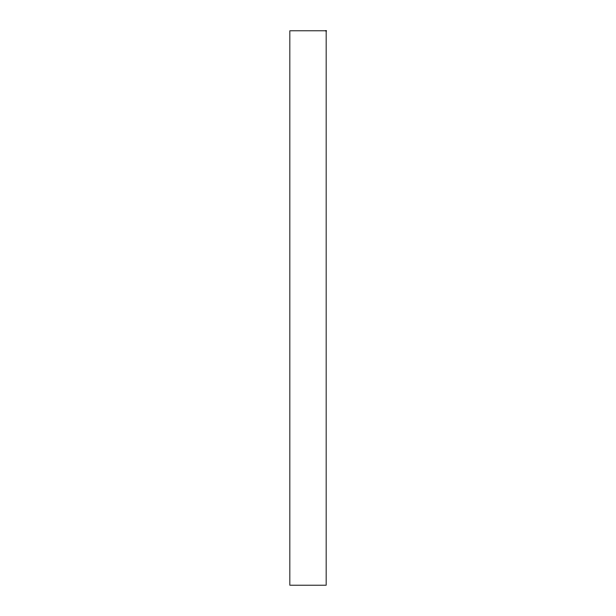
<?xml version="1.0" encoding="UTF-8"?>
<svg xmlns="http://www.w3.org/2000/svg" width="616" height="616" viewBox="0 0 616 616"><rect width="100%" height="100%" fill="white"/><g stroke="black" fill="none" stroke-linecap="round" stroke-linejoin="round"><path stroke-width="0.92" d="M326.157 30.8L289.843 30.8L289.843 585.2L326.157 585.2L326.157 30.8"/></g></svg>
